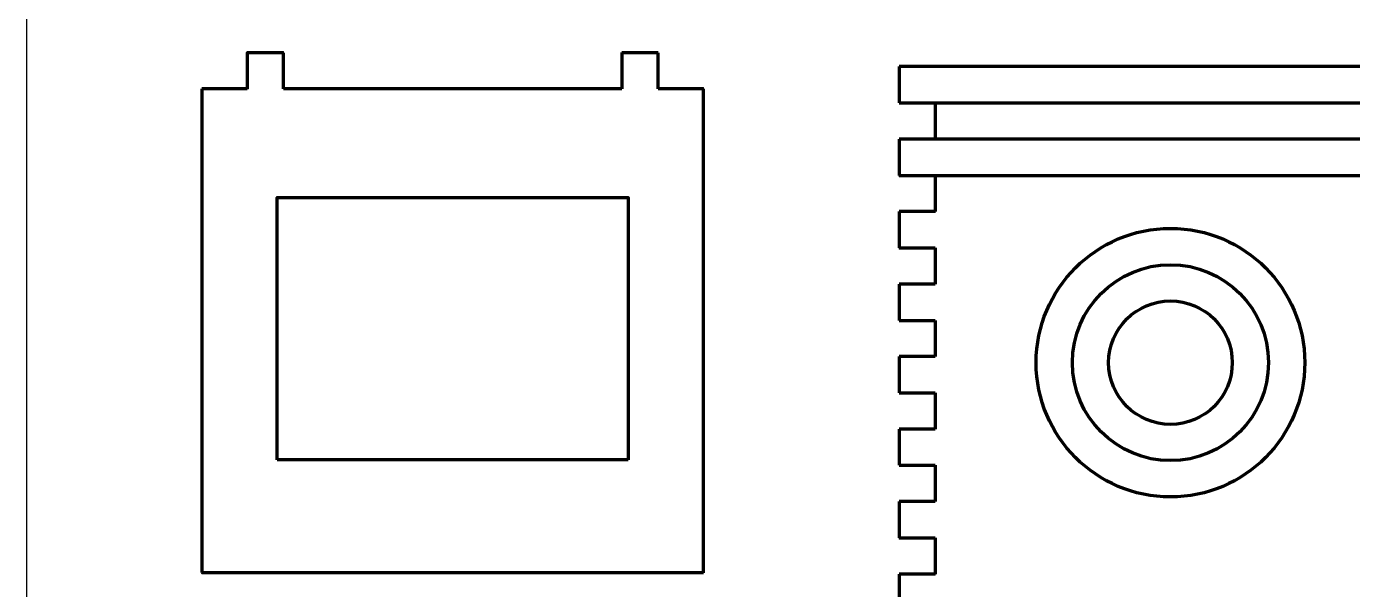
# Model space of a CAD drawing. Header units: centimetres. Extents: x 1569 to 2514, y -799 to -397.
# Drawn here: x 1568.6 to 1671, y -518 to -474.5 of the extents above; entities that cross this region are included whole.
import ezdxf

# ---------------------------------------------------------------- set-up
doc = ezdxf.new("R2010")
doc.units = ezdxf.units.CM
doc.header["$MEASUREMENT"] = 0
doc.layers.add('layer 1', color=7, linetype='Continuous')

msp = doc.modelspace()

# ---------------------------------------------------------------- linework, layer by layer
msp.add_line((1568.57, -398.93), (1568.57, -798.93))
at = {"layer": 'layer 1', "lineweight": 80}
for points, knots in [([(1588.42, -476.5), (1588.42, -476.5), (1588.42, -476.5), (1585.62, -476.5), (1585.62, -476.5)], [0.38461538, 0.38461538, 0.38461538, 0.38461538, 0.38461539, 0.46153846, 0.46153846, 0.46153846, 0.46153846]), ([(1585.62, -476.5), (1585.62, -476.5), (1585.62, -476.5), (1585.62, -479.3), (1585.62, -479.3)], [0.46153846, 0.46153846, 0.46153846, 0.46153846, 0.46153847, 0.53846154, 0.53846154, 0.53846154, 0.53846154]), ([(1588.42, -479.3), (1588.42, -479.3), (1588.42, -479.3), (1588.42, -476.5), (1588.42, -476.5)], [0.30769231, 0.30769231, 0.30769231, 0.30769231, 0.30769232, 0.38461538, 0.38461538, 0.38461538, 0.38461538]), ([(1617.36, -476.5), (1617.36, -476.5), (1617.36, -476.5), (1614.56, -476.5), (1614.56, -476.5)], [0.07692308, 0.07692308, 0.07692308, 0.07692308, 0.07692309, 0.15384615, 0.15384615, 0.15384615, 0.15384615]), ([(1614.56, -476.5), (1614.56, -476.5), (1614.56, -476.5), (1614.56, -479.3), (1614.56, -479.3)], [0.15384615, 0.15384615, 0.15384615, 0.15384615, 0.15384616, 0.23076923, 0.23076923, 0.23076923, 0.23076923]), ([(1676.1, -477.57), (1676.1, -477.57), (1676.1, -477.57), (1635.97, -477.57), (1635.97, -477.57)], [0.240909091, 0.240909091, 0.240909091, 0.240909091, 0.240909101, 0.245454545, 0.245454545, 0.245454545, 0.245454545]), ([(1635.97, -477.57), (1635.97, -477.57), (1635.97, -477.57), (1635.97, -480.37), (1635.97, -480.37)], [0.245454545, 0.245454545, 0.245454545, 0.245454545, 0.245454555, 0.25, 0.25, 0.25, 0.25]), ([(1585.62, -479.3), (1585.62, -479.3), (1585.62, -479.3), (1582.12, -479.3), (1582.12, -479.3)], [0.53846154, 0.53846154, 0.53846154, 0.53846154, 0.53846155, 0.61538462, 0.61538462, 0.61538462, 0.61538462]), ([(1582.12, -479.3), (1582.12, -479.3), (1582.12, -479.3), (1582.12, -516.65), (1582.12, -516.65)], [0.61538462, 0.61538462, 0.61538462, 0.61538462, 0.61538463, 0.69230769, 0.69230769, 0.69230769, 0.69230769]), ([(1614.56, -479.3), (1614.56, -479.3), (1614.56, -479.3), (1588.42, -479.3), (1588.42, -479.3)], [0.23076923, 0.23076923, 0.23076923, 0.23076923, 0.23076924, 0.30769231, 0.30769231, 0.30769231, 0.30769231]), ([(1620.86, -479.3), (1620.86, -479.3), (1620.86, -479.3), (1617.36, -479.3), (1617.36, -479.3)], [0.8461538, 0.8461538, 0.8461538, 0.8461538, 0.8461539, 1, 1, 1, 1]), ([(1620.86, -516.65), (1620.86, -516.65), (1620.86, -516.65), (1620.86, -479.3), (1620.86, -479.3)], [0.76923077, 0.76923077, 0.76923077, 0.76923077, 0.76923078, 0.84615385, 0.84615385, 0.84615385, 0.84615385]), ([(1635.97, -480.37), (1635.97, -480.37), (1635.97, -480.37), (1638.77, -480.37), (1638.77, -480.37)], [0.25, 0.25, 0.25, 0.25, 0.25000001, 0.254545455, 0.254545455, 0.254545455, 0.254545455]), ([(1638.77, -480.37), (1638.77, -480.37), (1638.77, -480.37), (1638.77, -483.17), (1638.77, -483.17)], [0.254545455, 0.254545455, 0.254545455, 0.254545455, 0.254545465, 0.259090909, 0.259090909, 0.259090909, 0.259090909]), ([(1638.77, -483.17), (1638.77, -483.17), (1638.77, -483.17), (1635.97, -483.17), (1635.97, -483.17)], [0.259090909, 0.259090909, 0.259090909, 0.259090909, 0.259090919, 0.263636364, 0.263636364, 0.263636364, 0.263636364]), ([(1635.97, -483.17), (1635.97, -483.17), (1635.97, -483.17), (1635.97, -485.97), (1635.97, -485.97)], [0.263636364, 0.263636364, 0.263636364, 0.263636364, 0.263636374, 0.268181818, 0.268181818, 0.268181818, 0.268181818]), ([(1635.97, -485.97), (1635.97, -485.97), (1635.97, -485.97), (1638.77, -485.97), (1638.77, -485.97)], [0.268181818, 0.268181818, 0.268181818, 0.268181818, 0.268181828, 0.272727273, 0.272727273, 0.272727273, 0.272727273]), ([(1638.77, -485.97), (1638.77, -485.97), (1638.77, -485.97), (1638.77, -488.77), (1638.77, -488.77)], [0.272727273, 0.272727273, 0.272727273, 0.272727273, 0.272727283, 0.277272727, 0.277272727, 0.277272727, 0.277272727]), ([(1587.94, -507.94), (1587.94, -507.94), (1587.94, -507.94), (1587.94, -487.69), (1587.94, -487.69)], [0.2, 0.2, 0.2, 0.2, 0.2, 0.4, 0.4, 0.4, 0.4]), ([(1587.94, -487.69), (1587.94, -487.69), (1587.94, -487.69), (1615.04, -487.69), (1615.04, -487.69)], [0.4, 0.4, 0.4, 0.4, 0.4, 0.6, 0.6, 0.6, 0.6]), ([(1615.04, -487.69), (1615.04, -487.69), (1615.04, -487.69), (1615.04, -507.94), (1615.04, -507.94)], [0.6, 0.6, 0.6, 0.6, 0.6, 1, 1, 1, 1]), ([(1638.77, -488.77), (1638.77, -488.77), (1638.77, -488.77), (1635.97, -488.77), (1635.97, -488.77)], [0.277272727, 0.277272727, 0.277272727, 0.277272727, 0.277272737, 0.281818182, 0.281818182, 0.281818182, 0.281818182]), ([(1635.97, -488.77), (1635.97, -488.77), (1635.97, -488.77), (1635.97, -491.57), (1635.97, -491.57)], [0.281818182, 0.281818182, 0.281818182, 0.281818182, 0.281818192, 0.286363636, 0.286363636, 0.286363636, 0.286363636]), ([(1635.97, -491.57), (1635.97, -491.57), (1635.97, -491.57), (1638.77, -491.57), (1638.77, -491.57)], [0.286363636, 0.286363636, 0.286363636, 0.286363636, 0.286363646, 0.290909091, 0.290909091, 0.290909091, 0.290909091]), ([(1638.77, -491.57), (1638.77, -491.57), (1638.77, -491.57), (1638.77, -494.37), (1638.77, -494.37)], [0.290909091, 0.290909091, 0.290909091, 0.290909091, 0.290909101, 0.295454545, 0.295454545, 0.295454545, 0.295454545]), ([(1638.77, -494.37), (1638.77, -494.37), (1638.77, -494.37), (1635.97, -494.37), (1635.97, -494.37)], [0.295454545, 0.295454545, 0.295454545, 0.295454545, 0.295454555, 0.3, 0.3, 0.3, 0.3]), ([(1635.97, -494.37), (1635.97, -494.37), (1635.97, -494.37), (1635.97, -497.17), (1635.97, -497.17)], [0.3, 0.3, 0.3, 0.3, 0.30000001, 0.304545455, 0.304545455, 0.304545455, 0.304545455]), ([(1661.71, -500.44), (1661.71, -500.44), (1661.71, -503.08), (1659.57, -505.21), (1656.94, -505.21), (1656.94, -505.21), (1654.3, -505.21), (1652.16, -503.08), (1652.16, -500.44), (1652.16, -500.44), (1652.16, -497.8), (1654.3, -495.67), (1656.94, -495.67)], [0.2, 0.2, 0.2, 0.2, 0.2, 0.4, 0.4, 0.4, 0.4, 0.6, 0.6, 0.6, 0.6, 1, 1, 1, 1]), ([(1635.97, -497.17), (1635.97, -497.17), (1635.97, -497.17), (1638.77, -497.17), (1638.77, -497.17)], [0.304545455, 0.304545455, 0.304545455, 0.304545455, 0.304545465, 0.309090909, 0.309090909, 0.309090909, 0.309090909]), ([(1638.77, -497.17), (1638.77, -497.17), (1638.77, -497.17), (1638.77, -499.97), (1638.77, -499.97)], [0.309090909, 0.309090909, 0.309090909, 0.309090909, 0.309090919, 0.313636364, 0.313636364, 0.313636364, 0.313636364]), ([(1638.77, -499.97), (1638.77, -499.97), (1638.77, -499.97), (1635.97, -499.97), (1635.97, -499.97)], [0.313636364, 0.313636364, 0.313636364, 0.313636364, 0.313636374, 0.318181818, 0.318181818, 0.318181818, 0.318181818]), ([(1635.97, -499.97), (1635.97, -499.97), (1635.97, -499.97), (1635.97, -502.77), (1635.97, -502.77)], [0.318181818, 0.318181818, 0.318181818, 0.318181818, 0.318181828, 0.322727273, 0.322727273, 0.322727273, 0.322727273]), ([(1635.97, -502.77), (1635.97, -502.77), (1635.97, -502.77), (1638.77, -502.77), (1638.77, -502.77)], [0.322727273, 0.322727273, 0.322727273, 0.322727273, 0.322727283, 0.327272727, 0.327272727, 0.327272727, 0.327272727]), ([(1638.77, -502.77), (1638.77, -502.77), (1638.77, -502.77), (1638.77, -505.57), (1638.77, -505.57)], [0.327272727, 0.327272727, 0.327272727, 0.327272727, 0.327272737, 0.331818182, 0.331818182, 0.331818182, 0.331818182]), ([(1638.77, -505.57), (1638.77, -505.57), (1638.77, -505.57), (1635.97, -505.57), (1635.97, -505.57)], [0.331818182, 0.331818182, 0.331818182, 0.331818182, 0.331818192, 0.336363636, 0.336363636, 0.336363636, 0.336363636]), ([(1635.97, -505.57), (1635.97, -505.57), (1635.97, -505.57), (1635.97, -508.37), (1635.97, -508.37)], [0.336363636, 0.336363636, 0.336363636, 0.336363636, 0.336363646, 0.340909091, 0.340909091, 0.340909091, 0.340909091]), ([(1635.97, -508.37), (1635.97, -508.37), (1635.97, -508.37), (1638.77, -508.37), (1638.77, -508.37)], [0.340909091, 0.340909091, 0.340909091, 0.340909091, 0.340909101, 0.345454545, 0.345454545, 0.345454545, 0.345454545]), ([(1638.77, -508.37), (1638.77, -508.37), (1638.77, -508.37), (1638.77, -511.17), (1638.77, -511.17)], [0.345454545, 0.345454545, 0.345454545, 0.345454545, 0.345454555, 0.35, 0.35, 0.35, 0.35]), ([(1638.77, -511.17), (1638.77, -511.17), (1638.77, -511.17), (1635.97, -511.17), (1635.97, -511.17)], [0.35, 0.35, 0.35, 0.35, 0.35000001, 0.354545455, 0.354545455, 0.354545455, 0.354545455]), ([(1635.97, -511.17), (1635.97, -511.17), (1635.97, -511.17), (1635.97, -513.97), (1635.97, -513.97)], [0.354545455, 0.354545455, 0.354545455, 0.354545455, 0.354545465, 0.359090909, 0.359090909, 0.359090909, 0.359090909]), ([(1635.97, -513.97), (1635.97, -513.97), (1635.97, -513.97), (1638.77, -513.97), (1638.77, -513.97)], [0.359090909, 0.359090909, 0.359090909, 0.359090909, 0.359090919, 0.363636364, 0.363636364, 0.363636364, 0.363636364]), ([(1638.77, -513.97), (1638.77, -513.97), (1638.77, -513.97), (1638.77, -516.77), (1638.77, -516.77)], [0.363636364, 0.363636364, 0.363636364, 0.363636364, 0.363636374, 0.368181818, 0.368181818, 0.368181818, 0.368181818]), ([(1582.12, -516.65), (1582.12, -516.65), (1582.12, -516.65), (1620.86, -516.65), (1620.86, -516.65)], [0.69230769, 0.69230769, 0.69230769, 0.69230769, 0.6923077, 0.76923077, 0.76923077, 0.76923077, 0.76923077]), ([(1638.77, -516.77), (1638.77, -516.77), (1638.77, -516.77), (1635.97, -516.77), (1635.97, -516.77)], [0.368181818, 0.368181818, 0.368181818, 0.368181818, 0.368181828, 0.372727273, 0.372727273, 0.372727273, 0.372727273]), ([(1635.97, -516.77), (1635.97, -516.77), (1635.97, -516.77), (1635.97, -519.57), (1635.97, -519.57)], [0.372727273, 0.372727273, 0.372727273, 0.372727273, 0.372727283, 0.377272727, 0.377272727, 0.377272727, 0.377272727])]:
    msp.add_open_spline(points, degree=3, knots=knots, dxfattribs=at)
for points in [[(1617.36, -479.3), (1617.36, -479.3), (1617.36, -476.5), (1617.36, -476.5)], [(1656.94, -495.67), (1659.57, -495.67), (1661.71, -497.8), (1661.71, -500.44)], [(1615.04, -507.94), (1615.04, -507.94), (1587.94, -507.94), (1587.94, -507.94)]]:
    msp.add_open_spline(points, degree=3, dxfattribs=at)
at = {"layer": 'layer 1', "color": 242, "lineweight": 80}
for points in [[(1638.77, -480.37), (1638.77, -480.37), (1782.49, -480.37), (1782.49, -480.37)], [(1782.49, -483.18), (1782.49, -483.18), (1638.77, -483.18), (1638.77, -483.18)], [(1638.77, -485.97), (1638.77, -485.97), (1782.49, -485.97), (1782.49, -485.97)], [(1656.94, -510.81), (1651.22, -510.81), (1646.56, -506.16), (1646.56, -500.44)], [(1656.94, -508.01), (1652.76, -508.01), (1649.36, -504.62), (1649.36, -500.44)]]:
    msp.add_open_spline(points, degree=3, dxfattribs=at)
for points in [[(1646.56, -500.44), (1646.56, -500.44), (1646.56, -494.72), (1651.22, -490.07), (1656.94, -490.07), (1656.94, -490.07), (1662.66, -490.07), (1667.31, -494.72), (1667.31, -500.44), (1667.31, -500.44), (1667.31, -506.16), (1662.66, -510.81), (1656.94, -510.81)], [(1649.36, -500.44), (1649.36, -500.44), (1649.36, -496.26), (1652.76, -492.87), (1656.94, -492.87), (1656.94, -492.87), (1661.11, -492.87), (1664.51, -496.26), (1664.51, -500.44), (1664.51, -500.44), (1664.51, -504.62), (1661.11, -508.01), (1656.94, -508.01)]]:
    msp.add_open_spline(points, degree=3, knots=[0.2, 0.2, 0.2, 0.2, 0.2, 0.4, 0.4, 0.4, 0.4, 0.6, 0.6, 0.6, 0.6, 1, 1, 1, 1], dxfattribs=at)

doc.saveas('drawing.dxf')
